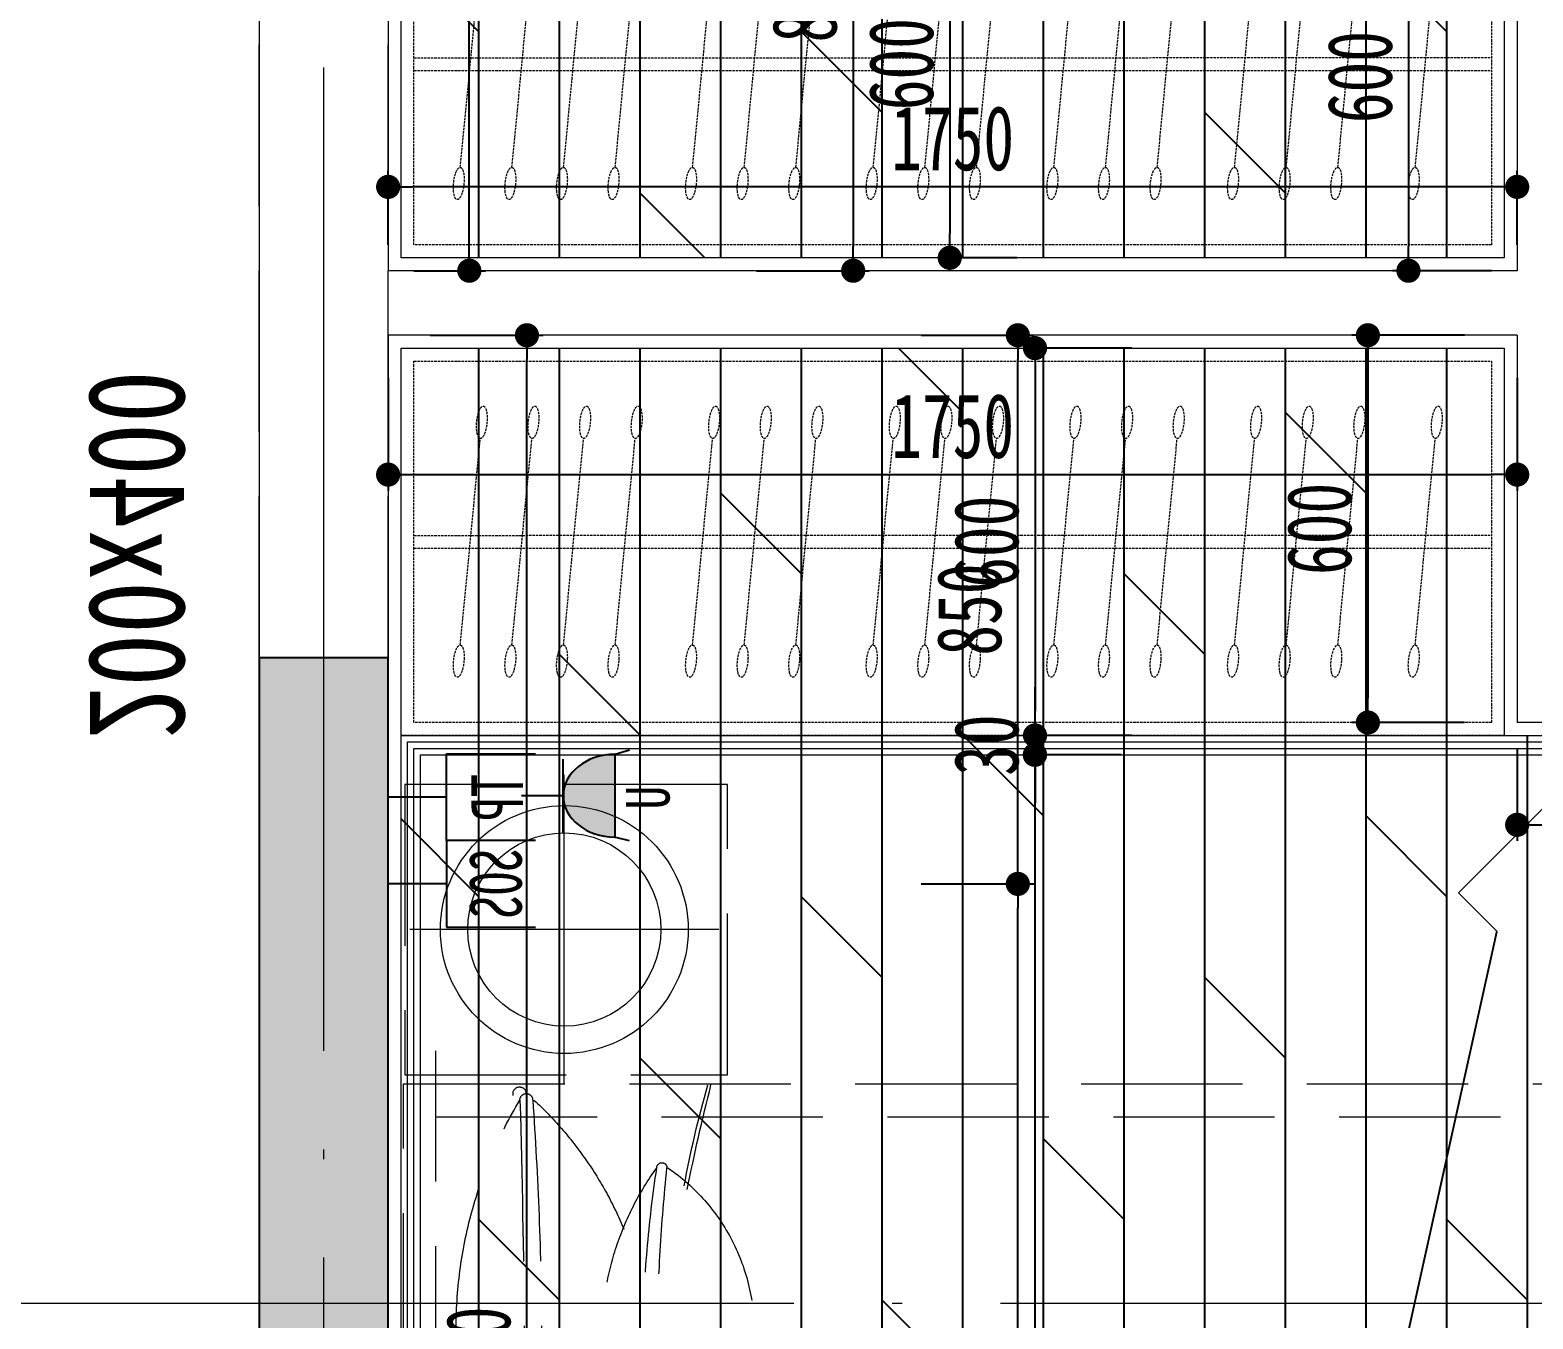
# Model space of a CAD drawing. Header units: millimetres. Extents: x 815519 to 890079, y 147095 to 251022.
# Drawn here: x 869887 to 872216, y 212393 to 214390 of the extents above; entities that cross this region are included whole.
import ezdxf
from ezdxf.enums import TextEntityAlignment as Align

# ---------------------------------------------------------------- set-up
doc = ezdxf.new("R2010")
doc.units = ezdxf.units.MM
doc.header["$LTSCALE"] = 1000
for name, pattern in [('DASH', [0.35, 0.25, -0.1]), ('DASHDOT', [1, 0.5, -0.25, 0, -0.25]), ('DOTE', [61.468, 50.8, -5.08, 0.508, -5.08])]:
    doc.linetypes.add(name, pattern=pattern)
doc.layers.get('Defpoints').update_dxf_attribs({"color": 1})
for name, color, linetype in [('-02插座图层', 30, 'Continuous'), ('A-完成面尺寸标注', 53, 'Continuous'), ('EL-插座设备', 11, 'Continuous'), ('FC-材料分缝', 8, 'Continuous'), ('PUB_HATCH', 8, 'Continuous'), ('开关', 6, 'Continuous')]:
    doc.layers.add(name, color=color, linetype=linetype)
for name, color, linetype, lineweight in [('EL-开关设备', 140, 'Continuous', 0), ('EL-插座尺寸', 53, 'Continuous', 0), ('EL-线路控制', 11, 'Continuous', 0), ('FF-固定家具（高位）', 33, 'Continuous', 0), ('FF-活动家具', 33, 'Continuous', 0), ('L-梁', 91, 'DASH', 0), ('RC-天花尺寸', 53, 'Continuous', 0), ('RC-天花造型', 40, 'Continuous', 0), ('S-WALL', 255, 'Continuous', 0), ('S-装饰完成线', 30, 'Continuous', 0), ('S-轴线', 149, 'DOTE', 0), ('梁标注', 134, 'Continuous', 18)]:
    doc.layers.add(name, color=color, linetype=linetype, lineweight=lineweight)
doc.styles.add('HZ', font='')
doc.styles.add('TH-STYLE1', font='', dxfattribs={"width": 0.7})
doc.styles.add('宋体', font='', dxfattribs={"width": 0.8})
doc.styles.add('文字标注', font='')
doc.styles.get('HZ').set_extended_font_data('SimSun')
doc.styles.get('TH-STYLE1').set_extended_font_data('STFangsong')
doc.styles.get('宋体').set_extended_font_data('NSimSun')
doc.styles.get('文字标注').set_extended_font_data('SimSun')
doc.dimstyles.new('[布局]1：50', dxfattribs={"dimtxt": 2, "dimasz": 0.75, "dimexe": 0.5, "dimexo": 0.8, "dimgap": 0.5, "dimtad": 1, "dimdec": 0, "dimlfac": 50, "dimrnd": 5, "dimdsep": 46, "dimtxsty": 'TH-STYLE1', "dimblk": 'DOT', "dimcen": 1, "dimdle": 0.5, "dimclrd": 53, "dimclre": 53, "dimclrt": 53, "dimadec": 0, "dimazin": 0, "dimtfac": 1, "dimtdec": 0, "dimtix": 1, "dimtmove": 2, "dimatfit": 3, "dimldrblk": 'HBA_DIMENSION_TICK-天华', "dimfxl": 3, "dimfxlon": 1, "dimarcsym": 0})
doc.dimstyles.new('TH-1：50', dxfattribs={"dimscale": 50, "dimtxt": 2, "dimasz": 0.75, "dimexe": 0.5, "dimexo": 0.8, "dimgap": 0.5, "dimtad": 1, "dimdec": 0, "dimrnd": 5, "dimdsep": 46, "dimtxsty": 'TH-STYLE1', "dimblk": 'DOT', "dimcen": 1, "dimdle": 0.5, "dimclrd": 53, "dimclre": 53, "dimclrt": 2, "dimadec": 0, "dimazin": 2, "dimtfac": 1, "dimtdec": 0, "dimtix": 1, "dimtmove": 2, "dimatfit": 3, "dimldrblk": 'HBA_DIMENSION_TICK-天华', "dimfxl": 3, "dimfxlon": 1, "dimarcsym": 0})
doc.dimstyles.new('TH-[布局]1：50', dxfattribs={"dimscale": 0, "dimtxt": 2, "dimasz": 0.75, "dimexe": 0.3, "dimexo": 0.8, "dimgap": 0.5, "dimtad": 1, "dimdec": 0, "dimrnd": 5, "dimdsep": 46, "dimtxsty": 'TH-STYLE1', "dimblk": 'DOT', "dimcen": 1, "dimdle": 0.5, "dimclrd": 53, "dimclre": 53, "dimclrt": 53, "dimadec": 0, "dimazin": 2, "dimtfac": 1, "dimtdec": 0, "dimtix": 1, "dimtmove": 2, "dimatfit": 3, "dimldrblk": 'HBA_DIMENSION_TICK-天华', "dimfxl": 3, "dimfxlon": 1, "dimarcsym": 0})

# ---------------------------------------------------------------- blocks, each defined once
blk = doc.blocks.new('W')
at = {"layer": 'FF-固定家具（高位）', "linetype": 'DASH', "ltscale": 0.015}
for p, q in [((849720.5, 213437.6), (849689.5, 213757.6)), ((849840.5, 213437.6), (849809.5, 213757.6)), ((849920.5, 213437.6), (849889.5, 213757.6)), ((850000.5, 213437.6), (849969.5, 213757.6)), ((850120.5, 213437.6), (850089.5, 213757.6)), ((850200.5, 213437.6), (850169.5, 213757.6)), ((850280.5, 213437.6), (850249.5, 213757.6)), ((850400.5, 213437.6), (850369.5, 213757.6)), ((850480.5, 213437.6), (850449.5, 213757.6)), ((850560.5, 213437.6), (850529.5, 213757.6)), ((850680.5, 213437.6), (850649.5, 213757.6)), ((850760.5, 213437.6), (850729.5, 213757.6)), ((850840.5, 213437.6), (850809.5, 213757.6)), ((850960.5, 213437.6), (850929.5, 213757.6)), ((851040.5, 213437.6), (851009.5, 213757.6)), ((851120.5, 213437.6), (851089.5, 213757.6)), ((851200.5, 213437.6), (851169.5, 213757.6))]:
    blk.add_line(p, q, dxfattribs=at)
for points in [[(851292.3, 213297.5), (851292.3, 213897.5), (849582.5, 213897.6), (849582.5, 213297.6)], [(851272.3, 213317.5), (851272.3, 213877.5), (849602.5, 213877.6), (849602.5, 213317.6)]]:
    blk.add_lwpolyline(points, close=True, dxfattribs=at)
for points in [[(851272.3, 213607.5), (849602.5, 213607.6)], [(851272.3, 213587.5), (849602.5, 213587.6)]]:
    blk.add_lwpolyline(points, dxfattribs=at)
at = {"layer": 'FF-固定家具（高位）', "linetype": 'DASH', "ltscale": 0.015, "extrusion": (0, 0, -1)}
for centre in [(849687.1, 213782.6), (849807.1, 213782.6), (849887.1, 213782.6), (849967.1, 213782.6), (850087.1, 213782.6), (850167.1, 213782.6), (850247.1, 213782.6), (850367.1, 213782.6), (850447.1, 213782.6), (850527.1, 213782.6), (850647.1, 213782.6), (850727.1, 213782.6), (850807.1, 213782.6), (850927.1, 213782.6), (851007.1, 213782.6), (851087.1, 213782.6), (851167.1, 213782.6), (849722.9, 213412.6), (849842.9, 213412.6), (849922.9, 213412.6), (850002.9, 213412.6), (850122.9, 213412.6), (850202.9, 213412.6), (850282.9, 213412.6), (850402.9, 213412.6), (850482.9, 213412.6), (850562.9, 213412.6), (850682.9, 213412.6), (850762.9, 213412.6), (850842.9, 213412.6), (850962.9, 213412.6), (851042.9, 213412.6), (851122.9, 213412.6), (851202.9, 213412.6)]:
    blk.add_ellipse(centre, major_axis=(-2.4, 25), ratio=0.319095, dxfattribs=at)
blk = doc.blocks.new('A$C0F4F02FF')
at = {"layer": 'FF-活动家具', "linetype": 'DASH'}
for p, q in [((51.3, 2102.1, 0), (51.3, 0, 0)), ((1551.3, 2102.1, 0), (51.3, 2102.1, 0)), ((1551.3, 2102.1, 0), (1551.3, 0, 0)), ((1602.6, 2052.1, 0), (0, 2052.1, 0)), ((102.6, 52.1, 0), (102.6, 2052.1, 0)), ((1500, 2052.1, 0), (1500, 52.1, 0)), ((1551.3, 103.4, 0), (0, 103.4, 0)), ((1602.6, 52.1, 0), (0, 52.1, 0))]:
    blk.add_line(p, q, dxfattribs=at)
for centre, radius, start, end in [((1181.1, 1332.3, 0), 695.6, 59.5662, 122.0667), ((429.3, 1339.9, 0), 680.6, 58.0487, 121.2502), ((66, 1922.4, 0), 10.1, 72.0618, 265.082), ((76.1, 1911.9, 0), 9.88, 89.3276, 270.8965), ((525.9, 17128.3, 0), 15213.2, 268.30614, 270.99275), ((792.6, 1907.7, 0), 10.1, 274.918, 107.9382), ((811.7, 1911.9, 0), 9.88, 89.3276, 270.8965), ((950.8, 17495.5, 0), 15574.4, 269.48883, 272.14411), ((1094.4, 7563.2, 0), 5668.2, 267.1426, 274.4827), ((1163.7, 2165.8, 0), 451.8, 294.6569, 325.8613), ((468.4, 7425.7, 0), 5537.6, 265.9389, 273.3651), ((498.1, 2292, 0), 575.9, 222.8956, 247.3163), ((476, 2102.9, 0), 378.2, 292.9977, 327.1262), ((1220.8, 2264, 0), 547.5, 221.6663, 246.7157), ((442.7, 1349.9, 0), 444.7, 55.8515, 125.9934), ((1171, 1350.3, 0), 444.7, 55.8515, 125.9934), ((467.3, -179.1, 0), 1910.3, 83.2357, 98.6092), ((1195.6, -178.6, 0), 1910.3, 83.2357, 98.6092), ((181.2, 1701.8, 0), 7.9, 89.3276, 270.8965), ((485.5, -1244, 0), 2953.6, 85.9238, 95.9112), ((435.2, 1866.7, 0), 308, 214.4784, 327.7112), ((680.3, 1710, 0), 7.9, 58.9675, 240.5364), ((694.8, 1710.2, 0), 8.11, 274.918, 107.9382), ((909.6, 1702.2, 0), 7.9, 89.3276, 270.8965), ((1213.9, -1243.5, 0), 2953.6, 85.9238, 95.9112), ((1163.6, 1867.1, 0), 308, 214.4784, 327.7112), ((1408.6, 1710.4, 0), 7.9, 58.9675, 240.5364), ((1423.1, 1710.6, 0), 8.11, 274.918, 107.9382), ((524.1, -28.9, 0), 1725.1, 100.5204, 105.8564), ((879.4, -1635.1, 0), 3363.9, 101.3937, 104.2257), ((202.4, -3107.9, 0), 4795.5, 80.7037, 85.0256), ((226.9, 78.5, 0), 1595.4, 49.1342, 77.2997), ((910.2, 616.3, 0), 1050.9, 52.3086, 64.4628), ((1481.3, 1244.2, 0), 220.5, 71.0984, 168.1261), ((1249.9, 336.9, 0), 259.5, 295.8528, 15.458), ((1373.9, 421.6, 0), 129.7, 228.545, 346.4387), ((1193.7, 170.6, 0), 182.2, 338.3561, 59.178)]:
    blk.add_arc(centre, radius, start, end, dxfattribs=at)
blk = doc.blocks.new('RR')
at = {"layer": 'FF-活动家具'}
for p, q in [((852436.1, 217154.2), (852436.1, 216675.3)), ((852196.7, 216914.8), (852675.6, 216914.8))]:
    blk.add_line(p, q, dxfattribs=at)
at = {"layer": 'FF-活动家具', "linetype": 'DASH'}
blk.add_lwpolyline([(852183.1, 217139.8), (852183.1, 216689.8), (852683.1, 216689.8), (852683.1, 217139.8)], close=True, dxfattribs=at)
at = {"layer": 'FF-活动家具'}
for radius in [192, 149.7]:
    blk.add_circle((852436.1, 216914.8, 0), radius, dxfattribs=at)
blk = doc.blocks.new('wgwegwevberr')
at = {"layer": 'L-梁', "linetype": 'DASH'}
for p, q in [((851312.3, 142143.9), (851312.3, 143943.9)), ((851512.3, 142143.9), (851512.3, 143943.9))]:
    blk.add_line(p, q, dxfattribs=at)
blk = doc.blocks.new('_Dot')
at = {"color": 33, "linetype": 'ByBlock', "lineweight": -2}
blk.add_line((-0.5, 0), (-1, 0), dxfattribs=at)
at = {"color": 33, "linetype": 'ByBlock', "const_width": 0.5}
blk.add_lwpolyline([(-0.25, 0, 1), (0.25, 0, 1)], format="xyb", close=True, dxfattribs=at)
blk = doc.blocks.new('*D1052')
at = {"layer": 'Defpoints', "color": 0, "transparency": 16777216}
for p in [(870461.8, 213067.5, 6.9), (871417.7, 213067.5), (870441.8, 210967.5, 6.9)]:
    blk.add_point(p, dxfattribs=at)
at = {"layer": 'EL-插座尺寸', "color": 53, "lineweight": -2, "transparency": 16777216}
for p, q in [((871267.7, 213067.5), (871442.7, 213067.5)), ((871417.7, 211005), (871417.7, 213030)), ((871267.7, 210967.5), (871442.7, 210967.5))]:
    blk.add_line(p, q, dxfattribs=at)
at = {"layer": 'EL-插座尺寸', "color": 53, "lineweight": -2, "transparency": 16777216, "xscale": 37.5, "yscale": 37.5, "zscale": 37.5}
for p, rotation in [((871417.7, 213067.5), 90), ((871417.7, 210967.5), 270)]:
    blk.add_blockref('_Dot', p, dxfattribs=dict(at, rotation=rotation))
at = {"layer": 'EL-插座尺寸', "color": 2, "transparency": 16777216, "insert": (871342.7, 212017.5), "char_height": 100, "attachment_point": 5, "rotation": 90, "style": 'TH-STYLE1'}
blk.add_mtext('2100', dxfattribs=at)
blk = doc.blocks.new('HBA_DIMENSION_TICK-天华')
at = {"color": 50, "linetype": 'ByBlock'}
for points in [[(-72.714, 62.307), (-54.906, 79.963), (-12, -0.037), (0, 0)], [(-72.714, -62.307), (-54.906, -79.963), (-12, 0.037), (0, 0)]]:
    blk.add_solid(points, dxfattribs=at)
blk = doc.blocks.new('*D1067')
at = {"layer": 'Defpoints', "color": 0, "transparency": 16777216}
for p in [(870461.8, 214867.5), (870441.8, 214017.5), (871162.5, 214017.5)]:
    blk.add_point(p, dxfattribs=at)
at = {"layer": 'EL-插座尺寸', "color": 53, "lineweight": -2, "transparency": 16777216}
for p, q in [((871012.5, 214867.5), (871187.5, 214867.5)), ((871162.5, 214830), (871162.5, 214055)), ((871012.5, 214017.5), (871187.5, 214017.5))]:
    blk.add_line(p, q, dxfattribs=at)
at = {"layer": 'EL-插座尺寸', "color": 53, "lineweight": -2, "transparency": 16777216, "xscale": 37.5, "yscale": 37.5, "zscale": 37.5}
for p, rotation in [((871162.5, 214867.5), 90), ((871162.5, 214017.5), 270)]:
    blk.add_blockref('_Dot', p, dxfattribs=dict(at, rotation=rotation))
at = {"layer": 'EL-插座尺寸', "color": 2, "transparency": 16777216, "insert": (871087.5, 214442.5), "char_height": 100, "attachment_point": 5, "rotation": 90, "style": 'TH-STYLE1'}
blk.add_mtext('850', dxfattribs=at)
blk = doc.blocks.new('*U551')
at = {"ltscale": 0.3}
h = blk.add_hatch(color=256, dxfattribs=at)
h.dxf.hatch_style = 1
edge = h.paths.add_edge_path()
edge.add_arc((0, 0), 50, 0, 360)
for p, q in [((195.9, 194.1), (136.6, 253.4)), ((36.2, 34.5), (195.9, 194.1))]:
    blk.add_line(p, q, dxfattribs=at)
blk.add_circle((0, 0), 50, dxfattribs=at)
blk = doc.blocks.new('*D1147')
at = {"layer": 'A-完成面尺寸标注', "color": 53, "lineweight": -2, "ltscale": 0.5, "transparency": 16777216}
for p, q in [((870506.9, 213917.5), (870681.9, 213917.5)), ((870656.9, 210755), (870656.9, 213880)), ((870506.9, 210717.5), (870681.9, 210717.5))]:
    blk.add_line(p, q, dxfattribs=at)
at = {"layer": 'Defpoints', "color": 0, "ltscale": 0.5, "transparency": 16777216}
for p in [(870441.8, 213917.5, 6.9), (870656.9, 213917.5), (870441.8, 210717.5, 6.9)]:
    blk.add_point(p, dxfattribs=at)
at = {"layer": 'A-完成面尺寸标注', "color": 53, "lineweight": -2, "ltscale": 0.5, "transparency": 16777216, "xscale": 37.49999999999999, "yscale": 37.49999999999999, "zscale": 37.49999999999999}
for p, rotation in [((870656.9, 213917.5), 90), ((870656.9, 210717.5), 270)]:
    blk.add_blockref('_Dot', p, dxfattribs=dict(at, rotation=rotation))
at = {"layer": 'A-完成面尺寸标注', "color": 53, "ltscale": 0.5, "transparency": 16777216, "insert": (870581.9, 212317.5), "char_height": 100, "attachment_point": 5, "rotation": 90, "style": 'TH-STYLE1'}
blk.add_mtext('3200', dxfattribs=at)
blk = doc.blocks.new('*D1148')
at = {"layer": 'A-完成面尺寸标注', "color": 53, "lineweight": -2, "ltscale": 0.5, "transparency": 16777216}
for p, q in [((870441.8, 213851.5), (870441.8, 213676.6)), ((872191.6, 213851.5), (872191.6, 213676.6)), ((870479.3, 213701.6), (872154.1, 213701.6))]:
    blk.add_line(p, q, dxfattribs=at)
at = {"layer": 'Defpoints', "color": 0, "ltscale": 0.5, "transparency": 16777216}
for p in [(870441.8, 213917.5, 6.9), (872191.6, 213917.5, 6.9), (872191.6, 213701.6)]:
    blk.add_point(p, dxfattribs=at)
at = {"layer": 'A-完成面尺寸标注', "color": 53, "lineweight": -2, "ltscale": 0.5, "transparency": 16777216, "xscale": 37.49999999999999, "yscale": 37.49999999999999, "zscale": 37.49999999999999, "rotation": 180}
blk.add_blockref('_Dot', (870441.8, 213701.6), dxfattribs=at)
at = {"layer": 'A-完成面尺寸标注', "color": 53, "lineweight": -2, "ltscale": 0.5, "transparency": 16777216, "xscale": 37.49999999999999, "yscale": 37.49999999999999, "zscale": 37.49999999999999}
blk.add_blockref('_Dot', (872191.6, 213701.6), dxfattribs=at)
at = {"layer": 'A-完成面尺寸标注', "color": 53, "ltscale": 0.5, "transparency": 16777216, "insert": (871316.7, 213776.6), "char_height": 100, "attachment_point": 5, "style": 'TH-STYLE1'}
blk.add_mtext('1750', dxfattribs=at)
blk = doc.blocks.new('*D1149')
at = {"layer": 'A-完成面尺寸标注', "color": 53, "lineweight": -2, "ltscale": 0.5, "transparency": 16777216}
for p, q in [((872110.1, 213917.5), (871935.2, 213917.5)), ((871960.2, 213880), (871960.2, 213355)), ((872110.1, 213317.5), (871935.2, 213317.5))]:
    blk.add_line(p, q, dxfattribs=at)
at = {"layer": 'Defpoints', "color": 0, "ltscale": 0.5, "transparency": 16777216}
for p in [(872191.6, 213917.5, 6.9), (871960.2, 213317.5), (872191.6, 213317.5, 6.9)]:
    blk.add_point(p, dxfattribs=at)
at = {"layer": 'A-完成面尺寸标注', "color": 53, "lineweight": -2, "ltscale": 0.5, "transparency": 16777216, "xscale": 37.49999999999999, "yscale": 37.49999999999999, "zscale": 37.49999999999999}
for p, rotation in [((871960.2, 213917.5), 90), ((871960.2, 213317.5), 270)]:
    blk.add_blockref('_Dot', p, dxfattribs=dict(at, rotation=rotation))
at = {"layer": 'A-完成面尺寸标注', "color": 53, "ltscale": 0.5, "transparency": 16777216, "insert": (871885.2, 213617.5), "char_height": 100, "attachment_point": 5, "rotation": 90, "style": 'TH-STYLE1'}
blk.add_mtext('600', dxfattribs=at)
blk = doc.blocks.new('*D1150')
at = {"layer": 'A-完成面尺寸标注', "color": 53, "lineweight": -2, "ltscale": 0.5, "transparency": 16777216}
for p, q in [((872441.8, 213308.9), (872441.8, 213134)), ((872191.6, 213277.5), (872191.6, 213134)), ((872229.1, 213159), (872404.3, 213159))]:
    blk.add_line(p, q, dxfattribs=at)
at = {"layer": 'Defpoints', "color": 0, "ltscale": 0.5, "transparency": 16777216}
for p in [(872441.8, 213367.5, 6.9), (872191.6, 213317.5, 6.9), (872441.8, 213159)]:
    blk.add_point(p, dxfattribs=at)
at = {"layer": 'A-完成面尺寸标注', "color": 53, "lineweight": -2, "ltscale": 0.5, "transparency": 16777216, "xscale": 37.49999999999999, "yscale": 37.49999999999999, "zscale": 37.49999999999999, "rotation": 180}
blk.add_blockref('_Dot', (872191.6, 213159), dxfattribs=at)
at = {"layer": 'A-完成面尺寸标注', "color": 53, "lineweight": -2, "ltscale": 0.5, "transparency": 16777216, "xscale": 37.49999999999999, "yscale": 37.49999999999999, "zscale": 37.49999999999999}
blk.add_blockref('_Dot', (872441.8, 213159), dxfattribs=at)
at = {"layer": 'A-完成面尺寸标注', "color": 53, "ltscale": 0.5, "transparency": 16777216, "insert": (872316.7, 213234), "char_height": 100, "attachment_point": 5, "style": 'TH-STYLE1'}
blk.add_mtext('250', dxfattribs=at)
blk = doc.blocks.new('*D1154')
at = {"layer": 'A-完成面尺寸标注', "color": 53, "lineweight": -2, "ltscale": 0.5, "transparency": 16777216}
for p, q in [((872151.6, 214617.5), (871998.1, 214617.5)), ((872023.1, 214580), (872023.1, 214055)), ((872151.6, 214017.5), (871998.1, 214017.5))]:
    blk.add_line(p, q, dxfattribs=at)
at = {"layer": 'Defpoints', "color": 0, "ltscale": 0.5, "transparency": 16777216}
for p in [(872191.6, 214617.5, 6.9), (872023.1, 214017.5), (872191.6, 214017.5, 6.9)]:
    blk.add_point(p, dxfattribs=at)
at = {"layer": 'A-完成面尺寸标注', "color": 53, "lineweight": -2, "ltscale": 0.5, "transparency": 16777216, "xscale": 37.49999999999999, "yscale": 37.49999999999999, "zscale": 37.49999999999999}
for p, rotation in [((872023.1, 214617.5), 90), ((872023.1, 214017.5), 270)]:
    blk.add_blockref('_Dot', p, dxfattribs=dict(at, rotation=rotation))
at = {"layer": 'A-完成面尺寸标注', "color": 53, "ltscale": 0.5, "transparency": 16777216, "insert": (871948.1, 214317.5), "char_height": 100, "attachment_point": 5, "rotation": 90, "style": 'TH-STYLE1'}
blk.add_mtext('600', dxfattribs=at)
blk = doc.blocks.new('*D1155')
at = {"layer": 'A-完成面尺寸标注', "color": 53, "lineweight": -2, "ltscale": 0.5, "transparency": 16777216}
for p, q in [((870441.8, 214057.5), (870441.8, 214172.4)), ((872191.6, 214057.5), (872191.6, 214172.4)), ((872154.1, 214147.4), (870479.3, 214147.4))]:
    blk.add_line(p, q, dxfattribs=at)
at = {"layer": 'Defpoints', "color": 0, "ltscale": 0.5, "transparency": 16777216}
for p in [(870441.8, 214147.4), (870441.8, 214017.5, 6.9), (872191.6, 214017.5, 6.9)]:
    blk.add_point(p, dxfattribs=at)
at = {"layer": 'A-完成面尺寸标注', "color": 53, "lineweight": -2, "ltscale": 0.5, "transparency": 16777216, "xscale": 37.49999999999999, "yscale": 37.49999999999999, "zscale": 37.49999999999999, "rotation": 180}
blk.add_blockref('_Dot', (870441.8, 214147.4), dxfattribs=at)
at = {"layer": 'A-完成面尺寸标注', "color": 53, "lineweight": -2, "ltscale": 0.5, "transparency": 16777216, "xscale": 37.49999999999999, "yscale": 37.49999999999999, "zscale": 37.49999999999999}
blk.add_blockref('_Dot', (872191.6, 214147.4), dxfattribs=at)
at = {"layer": 'A-完成面尺寸标注', "color": 53, "ltscale": 0.5, "transparency": 16777216, "insert": (871316.7, 214222.4), "char_height": 100, "attachment_point": 5, "style": 'TH-STYLE1'}
blk.add_mtext('1750', dxfattribs=at)
blk = doc.blocks.new('*D1156')
at = {"layer": 'A-完成面尺寸标注', "color": 53, "lineweight": -2, "ltscale": 0.5, "transparency": 16777216}
for p, q in [((870481.8, 217017.5), (870592.6, 217017.5)), ((870567.6, 214055), (870567.6, 216980)), ((870481.8, 214017.5), (870592.6, 214017.5))]:
    blk.add_line(p, q, dxfattribs=at)
at = {"layer": 'Defpoints', "color": 0, "ltscale": 0.5, "transparency": 16777216}
for p in [(870441.8, 217017.5, 6.9), (870567.6, 217017.5), (870441.8, 214017.5, 6.9)]:
    blk.add_point(p, dxfattribs=at)
at = {"layer": 'A-完成面尺寸标注', "color": 53, "lineweight": -2, "ltscale": 0.5, "transparency": 16777216, "xscale": 37.49999999999999, "yscale": 37.49999999999999, "zscale": 37.49999999999999}
for p, rotation in [((870567.6, 217017.5), 90), ((870567.6, 214017.5), 270)]:
    blk.add_blockref('_Dot', p, dxfattribs=dict(at, rotation=rotation))
at = {"layer": 'A-完成面尺寸标注', "color": 53, "ltscale": 0.5, "transparency": 16777216, "insert": (870492.6, 215517.5), "char_height": 100, "attachment_point": 5, "rotation": 90, "style": 'TH-STYLE1'}
blk.add_mtext('3000', dxfattribs=at)
blk = doc.blocks.new('*D1250')
at = {"layer": 'Defpoints', "color": 0, "ltscale": 0.5, "transparency": 16777216}
for p in [(871720.7, 213897.6), (871444.3, 213297.5), (871695.5, 213297.5)]:
    blk.add_point(p, dxfattribs=at)
at = {"layer": 'RC-天花尺寸', "color": 53, "lineweight": -2, "ltscale": 0.5, "transparency": 16777216}
for p, q in [((871594.3, 213897.6), (871429.3, 213897.6)), ((871444.3, 213860.1), (871444.3, 213335)), ((871594.3, 213297.5), (871429.3, 213297.5))]:
    blk.add_line(p, q, dxfattribs=at)
at = {"layer": 'RC-天花尺寸', "color": 53, "lineweight": -2, "ltscale": 0.5, "transparency": 16777216, "xscale": 37.49999999999999, "yscale": 37.49999999999999, "zscale": 37.49999999999999}
for p, rotation in [((871444.3, 213897.6), 90), ((871444.3, 213297.5), 270)]:
    blk.add_blockref('_Dot', p, dxfattribs=dict(at, rotation=rotation))
at = {"layer": 'RC-天花尺寸', "color": 53, "ltscale": 0.5, "transparency": 16777216, "insert": (871369.3, 213597.6), "char_height": 100, "attachment_point": 5, "rotation": 90, "style": 'TH-STYLE1'}
blk.add_mtext('600', dxfattribs=at)
blk = doc.blocks.new('*D1251')
at = {"layer": 'Defpoints', "color": 0, "ltscale": 0.5, "transparency": 16777216}
for p in [(871561.1, 213267.5), (871444, 210767.5), (871557.7, 210767.5)]:
    blk.add_point(p, dxfattribs=at)
at = {"layer": 'RC-天花尺寸', "color": 53, "lineweight": -2, "ltscale": 0.5, "transparency": 16777216}
for p, q in [((871521.1, 213267.5), (871429, 213267.5)), ((871444, 213230), (871444, 210805)), ((871517.7, 210767.5), (871429, 210767.5))]:
    blk.add_line(p, q, dxfattribs=at)
at = {"layer": 'RC-天花尺寸', "color": 53, "lineweight": -2, "ltscale": 0.5, "transparency": 16777216, "xscale": 37.49999999999999, "yscale": 37.49999999999999, "zscale": 37.49999999999999}
for p, rotation in [((871444, 213267.5), 90), ((871444, 210767.5), 270)]:
    blk.add_blockref('_Dot', p, dxfattribs=dict(at, rotation=rotation))
at = {"layer": 'RC-天花尺寸', "color": 53, "ltscale": 0.5, "transparency": 16777216, "insert": (871369, 212017.5), "char_height": 100, "attachment_point": 5, "rotation": 90, "style": 'TH-STYLE1'}
blk.add_mtext('2500', dxfattribs=at)
blk = doc.blocks.new('*D1254')
at = {"layer": 'Defpoints', "color": 0, "ltscale": 0.5, "transparency": 16777216}
for p in [(871455.9, 214637.5), (871312.2, 214037.5), (871455.9, 214037.5)]:
    blk.add_point(p, dxfattribs=at)
at = {"layer": 'RC-天花尺寸', "color": 53, "lineweight": -2, "ltscale": 0.5, "transparency": 16777216}
for p, q in [((871415.9, 214637.5), (871297.2, 214637.5)), ((871312.2, 214600), (871312.2, 214075)), ((871415.9, 214037.5), (871297.2, 214037.5))]:
    blk.add_line(p, q, dxfattribs=at)
at = {"layer": 'RC-天花尺寸', "color": 53, "lineweight": -2, "ltscale": 0.5, "transparency": 16777216, "xscale": 37.49999999999999, "yscale": 37.49999999999999, "zscale": 37.49999999999999}
for p, rotation in [((871312.2, 214637.5), 90), ((871312.2, 214037.5), 270)]:
    blk.add_blockref('_Dot', p, dxfattribs=dict(at, rotation=rotation))
at = {"layer": 'RC-天花尺寸', "color": 53, "ltscale": 0.5, "transparency": 16777216, "insert": (871237.2, 214337.5), "char_height": 100, "attachment_point": 5, "rotation": 90, "style": 'TH-STYLE1'}
blk.add_mtext('600', dxfattribs=at)
blk = doc.blocks.new('A户型左模型')
at = {"layer": '梁标注', "color": 3, "style": '宋体', "width": 0.8}
blk.add_text('200x400', height=150, rotation=90, dxfattribs=at).set_placement((674505.3, -223468.1), align=Align.MIDDLE_CENTER)
blk = doc.blocks.new('A$C66266C87')
at = {"layer": 'EL-插座设备'}
for p, q in [((0, 1.131), (0, 2.859)), ((3.36, 2.859), (3.36, 1.131)), ((3.36, 1.131), (0, 1.131)), ((1.68, 1.131), (1.68, 0))]:
    blk.add_line(p, q, dxfattribs=at)
at = {"layer": 'EL-插座设备', "style": 'HZ', "width": 0.8}
blk.add_attdef('OUT', (0.558, 1.476), '', height=1.12, dxfattribs=at)
blk = doc.blocks.new('A$C0F24531A')
at = {"layer": 'EL-插座设备'}
blk.add_hatch(color=11, dxfattribs=at).paths.add_polyline_path([(-2.977, 5.372, 0.998307), (2.976, 5.372)])
at = {"layer": 'EL-插座设备', "color": 11}
for p, q in [((-2.977, 5.397), (-3.309, 6.215)), ((2.976, 5.406), (3.223, 6.198)), ((-2.977, 5.372), (2.976, 5.372)), ((2.976, 5.372), (2.976, 5.406)), ((2.672, 2.391), (-2.628, 2.391)), ((0, 2.401), (0, 0))]:
    blk.add_line(p, q, dxfattribs=at)
blk.add_arc((-0.001, 5.377), 2.976, 180.09681, 359.90268, dxfattribs=at)
blk = doc.blocks.new('A$C43BA3555')
at = {"layer": 'EL-插座设备', "color": 11, "xscale": 42.42424242361449, "yscale": 42.42424242361449, "zscale": 42.42424242361449, "rotation": 180}
blk.add_blockref('A$C0F24531A', (0, 0), dxfattribs=at)
at = {"layer": 'EL-插座设备', "color": 11, "style": '文字标注'}
blk.add_attdef('F', (-32.4, -348.7), '', height=106.1, dxfattribs=at)
blk = doc.blocks.new('*D1438')
at = {"layer": 'Defpoints', "color": 0, "ltscale": 0.5, "transparency": 16777216}
for p in [(871695.5, 213297.5), (871444.3, 213267.5), (871618, 213267.5)]:
    blk.add_point(p, dxfattribs=at)
at = {"layer": 'RC-天花尺寸', "color": 53, "lineweight": -2, "ltscale": 0.5, "transparency": 16777216}
for p, q in [((871444.3, 213335), (871444.3, 213372.5)), ((871594.3, 213297.5), (871429.3, 213297.5)), ((871444.3, 213297.5), (871444.3, 213267.5)), ((871578, 213267.5), (871429.3, 213267.5)), ((871444.3, 213230), (871444.3, 213192.5))]:
    blk.add_line(p, q, dxfattribs=at)
at = {"layer": 'RC-天花尺寸', "color": 53, "lineweight": -2, "ltscale": 0.5, "transparency": 16777216, "xscale": 37.49999999999999, "yscale": 37.49999999999999, "zscale": 37.49999999999999}
for p, rotation in [((871444.3, 213297.5), 270), ((871444.3, 213267.5), 90)]:
    blk.add_blockref('_Dot', p, dxfattribs=dict(at, rotation=rotation))
at = {"layer": 'RC-天花尺寸', "color": 53, "ltscale": 0.5, "transparency": 16777216, "insert": (871369.3, 213282.5), "char_height": 100, "attachment_point": 5, "rotation": 90, "style": 'TH-STYLE1'}
blk.add_mtext('30', dxfattribs=at)
blk = doc.blocks.new('*D1038')
at = {"layer": 'Defpoints', "color": 0, "transparency": 16777216}
for p in [(870441.8, 213917.5), (871417.7, 213917.5), (870461.8, 213067.5)]:
    blk.add_point(p, dxfattribs=at)
at = {"layer": 'EL-插座尺寸', "color": 53, "lineweight": -2, "transparency": 16777216}
for p, q in [((871267.7, 213917.5), (871442.7, 213917.5)), ((871417.7, 213105), (871417.7, 213880)), ((871267.7, 213067.5), (871442.7, 213067.5))]:
    blk.add_line(p, q, dxfattribs=at)
at = {"layer": 'EL-插座尺寸', "color": 53, "lineweight": -2, "transparency": 16777216, "xscale": 37.5, "yscale": 37.5, "zscale": 37.5}
for p, rotation in [((871417.7, 213917.5), 90), ((871417.7, 213067.5), 270)]:
    blk.add_blockref('_Dot', p, dxfattribs=dict(at, rotation=rotation))
at = {"layer": 'EL-插座尺寸', "color": 2, "transparency": 16777216, "insert": (871342.7, 213492.5), "char_height": 100, "attachment_point": 5, "rotation": 90, "style": 'TH-STYLE1'}
blk.add_mtext('850', dxfattribs=at)

msp = doc.modelspace()

# ---------------------------------------------------------------- hatches: boundary and pattern name
at = {"layer": 'FC-材料分缝', "ltscale": 0.5}
h = msp.add_hatch(dxfattribs=at)
h.set_pattern_fill('DOLMIT', color=250, scale=500, angle=90, style=0, double=1)
h.set_pattern_definition([(90, (848332.29, 214637.52), (-125, 8e-15), []), (135, (848332.3, 214637.52), (-250, -250), [176.777, -353.5534])])
h.paths.add_polyline_path([(873421.8, 214637.5), (873421.8, 216997.5), (870461.8, 216997.5), (870461.8, 214037.5), (872171.6, 214037.5), (872171.6, 214637.5)])
h = msp.add_hatch(dxfattribs=at)
h.set_pattern_fill('DOLMIT', color=250, scale=500, angle=90, style=0, double=1)
h.set_pattern_definition([(90, (848332.29, 213297.52), (-125, 8e-15), []), (135, (848332.3, 213297.52), (-250, -250), [176.777, -353.5534])])
h.paths.add_polyline_path([(873421.8, 213297.5), (873421.8, 209937.5), (873091.8, 209937.5), (873091.8, 209952.5), (873086.8, 209957.5), (871596.8, 209957.5), (871591.8, 209952.5), (871591.8, 209937.5), (871261.8, 209937.5), (871261.8, 210737.5), (870461.8, 210737.5), (870461.8, 213897.5), (872171.6, 213897.5), (872171.6, 213297.5)])
at = {"layer": 'PUB_HATCH'}
msp.add_hatch(color=256, dxfattribs=at).paths.add_polyline_path([(870241.8, 213417.5), (870441.8, 213417.5), (870441.8, 210717.5), (871241.8, 210717.5), (871241.8, 210517.5), (869441.8, 210517.5), (869441.8, 210717.5), (870241.8, 210717.5)])

# ---------------------------------------------------------------- linework, layer by layer
at = {"color": 7, "ltscale": 0.5}
msp.add_lwpolyline([(870441.6, 213417.5), (870241.8, 213417.5), (870241.8, 210717.5), (869441.8, 210717.5), (869441.8, 210517.5), (871241.8, 210517.5), (871241.8, 210717.5), (870441.8, 210717.5), (870441.6, 213417.5)], dxfattribs=at)
at = {"layer": 'EL-线路控制', "linetype": 'DASHDOT', "ltscale": 0.1, "const_width": 3}
msp.add_lwpolyline([(872160.1, 212994.1), (871941.8, 212007.5), (870596.1, 211223.2)], dxfattribs=at)
at = {"layer": 'RC-天花造型', "ltscale": 0.5}
msp.add_lwpolyline([(873421.8, 210737.5), (870461.8, 210737.5), (870461.8, 213297.5), (873421.8, 213297.5)], close=True, dxfattribs=at)
at = {"layer": 'RC-天花造型', "color": 250, "ltscale": 0.5}
for points in [[(873411.8, 210747.5), (870471.8, 210747.5), (870471.8, 213287.5), (873411.8, 213287.5)], [(873401.8, 210757.5), (870481.8, 210757.5), (870481.8, 213277.5), (873401.8, 213277.5)]]:
    msp.add_lwpolyline(points, close=True, dxfattribs=at)
at = {"layer": 'RC-天花造型', "color": 8, "ltscale": 0.5}
msp.add_lwpolyline([(873391.8, 210767.5), (870491.8, 210767.5), (870491.8, 213267.5), (873391.8, 213267.5)], close=True, dxfattribs=at)
at = {"layer": 'S-WALL'}
for p, q in [((870241.8, 217017.5), (870241.8, 213917.5)), ((870441.8, 217017.5), (870441.8, 214017.5)), ((872191.6, 214617.5), (872191.6, 214017.5)), ((872191.6, 214017.5), (870441.8, 214017.5)), ((870241.8, 213917.5), (870241.8, 210717.5)), ((872191.6, 213917.5), (870441.8, 213917.5)), ((870441.8, 213917.5), (870441.8, 210717.5)), ((872191.6, 213917.5), (872191.6, 213317.5)), ((872441.8, 213317.5), (872191.6, 213317.5))]:
    msp.add_line(p, q, dxfattribs=at)
msp.add_lwpolyline([(870241.8, 213417.5), (870241.8, 210717.5), (869441.8, 210717.5), (869441.8, 210517.5), (870441.8, 210517.5), (871241.8, 210517.5), (871241.8, 210717.5), (870441.8, 210717.5), (870441.8, 213417.5)], close=True, dxfattribs=at)
at = {"layer": 'S-装饰完成线', "color": 0}
for p, q in [((872191.6, 214617.5), (872191.6, 214017.5)), ((872191.6, 213917.5), (872191.6, 213317.5))]:
    msp.add_line(p, q, dxfattribs=at)
at = {"layer": 'S-装饰完成线'}
msp.add_lwpolyline([(871611.8, 209850.9), (871611.8, 209937.5), (871261.8, 209937.5), (871261.8, 210737.5), (870461.8, 210737.5), (870461.8, 213897.5), (872171.6, 213897.5), (872171.6, 213297.5), (872441.8, 213297.5), (872441.8, 213437.5), (872411.6, 213437.5), (872411.6, 214497.5), (872441.8, 214497.5), (872441.8, 214637.5), (872171.6, 214637.5), (872171.6, 214037.5), (870461.8, 214037.5), (870461.8, 216997.5), (871361.8, 216997.5), (871361.8, 217084.2)], dxfattribs=at)
at = {"layer": 'S-轴线', "linetype": 'DOTE', "ltscale": 0.03}
for p, q in [((870341.8, 219864.7), (870341.8, 207938.9)), ((880290.9, 212417.5), (868795, 212417.5))]:
    msp.add_line(p, q, dxfattribs=at)

# ---------------------------------------------------------------- block references
at = {"layer": 'EL-开关设备', "rotation": 180}
msp.add_blockref('*U551', (872296.7, 213247.5), dxfattribs=at)
at = {"layer": 'EL-插座设备'}
ref = msp.add_blockref('A$C66266C87', (870441.6, 213269.1), dxfattribs=dict(at, xscale=40, yscale=80, zscale=50, rotation=270))
ref.add_attrib('OUT', 'TP', dxfattribs={"layer": '开关', "color": 11, "height": 80, "rotation": 270, "style": '文字标注', "text_generation_flag": 4, "width": 0.666667}).set_placement((870650.9, 213201.6), align=Align.CENTER)
ref = msp.add_blockref('A$C43BA3555', (870648.5, 213204.1), dxfattribs=dict(at, xscale=0.508, yscale=0.635, zscale=0.508, rotation=90.00000000000001))
ref.add_attrib('F', 'U', (870877.9, 213182.8), dxfattribs={"layer": '-02插座图层', "color": 11, "height": 67.3, "rotation": 90, "style": '文字标注', "width": 0.8})
ref = msp.add_blockref('A$C66266C87', (870441.6, 213000.3), dxfattribs=dict(at, xscale=-40, yscale=80, zscale=50, rotation=270))
ref.add_attrib('OUT', 'SOS', dxfattribs={"layer": '开关', "color": 11, "height": 80, "rotation": 270, "style": '文字标注', "text_generation_flag": 4, "width": 0.666667}).set_placement((870648.8, 213068.2), align=Align.CENTER)
at = {"layer": 'FF-固定家具（高位）', "color": 1, "xscale": -1}
msp.add_blockref('W', (1721754.1, 740), dxfattribs=at)
at = {"layer": 'FF-固定家具（高位）', "color": 8, "linetype": 'DASH', "xscale": -1}
msp.add_blockref('W', (1721754.1, 0), dxfattribs=at)
at = {"layer": 'FF-活动家具', "linetype": 'DASH', "rotation": 180}
msp.add_blockref('RR', (1723150.9, 429911.5), dxfattribs=at)
at = {"layer": 'FF-活动家具', "linetype": 'DASH', "xscale": -1, "rotation": 90}
msp.add_blockref('A$C0F4F02FF', (872567.8, 212808.8, 0), dxfattribs=at)
at = {"layer": 'L-梁', "color": 7, "xscale": -1}
for name, p in [('wgwegwevberr', (1721754.1, 71273.6)), ('A户型左模型', (1544560.1, 437045.5))]:
    msp.add_blockref(name, p, dxfattribs=at)

# ---------------------------------------------------------------- dimensions: what is measured, and where the dimension line sits
at = {"layer": 'A-完成面尺寸标注', "ltscale": 0.5}
for base, p1, p2, angle, picture, middle in [((870567.6, 217017.5, -6.9), (870441.8, 214017.5), (870441.8, 217017.5), 90, '*D1156', (870492.6, 215517.5, -6.9)), ((872023.1, 214017.5, -6.9), (872191.6, 214617.5), (872191.6, 214017.5), 90, '*D1154', (871948.1, 214317.5, -6.9)), ((870441.8, 214147.4, -6.9), (872191.6, 214017.5), (870441.8, 214017.5), 180, '*D1155', (871316.7, 214222.4, -6.9)), ((870656.9, 213917.5, -6.9), (870441.8, 210717.5), (870441.8, 213917.5), 90, '*D1147', (870581.9, 212317.5, -6.9)), ((871960.2, 213317.5, -6.9), (872191.6, 213917.5), (872191.6, 213317.5), 90, '*D1149', (871885.2, 213617.5, -6.9)), ((872191.6, 213701.6, -6.9), (870441.8, 213917.5), (872191.6, 213917.5), 180, '*D1148', (871316.7, 213776.6, -6.9)), ((872441.8, 213159, -6.9), (872191.6, 213317.5), (872441.8, 213367.5), 180, '*D1150', (872316.7, 213234, -6.9))]:
    dim = msp.add_linear_dim(base=base, p1=p1, p2=p2, angle=angle, dimstyle='[布局]1：50', override={"dimscale": 50, "dimlfac": 1}, dxfattribs=at)
    dim.commit()
    dim.dimension.update_dxf_attribs({"geometry": picture, "text_midpoint": middle})
at = {"layer": 'EL-插座尺寸'}
for base, p1, p2, picture, middle in [((871162.5, 214017.5, -6.9), (870461.8, 214867.5, -6.9), (870441.8, 214017.5, -6.9), '*D1067', (871087.5, 214442.5, -6.9)), ((871417.7, 213917.5), (870461.8, 213067.5), (870441.8, 213917.5), '*D1038', (871342.7, 213492.5)), ((871417.7, 213067.5, -6.9), (870441.8, 210967.5), (870461.8, 213067.5), '*D1052', (871342.7, 212017.5, -6.9))]:
    dim = msp.add_linear_dim(base=base, p1=p1, p2=p2, angle=90, dimstyle='TH-1：50', dxfattribs=at)
    dim.commit()
    dim.dimension.update_dxf_attribs({"geometry": picture, "text_midpoint": middle})
at = {"layer": 'RC-天花尺寸', "ltscale": 0.5}
for base, p1, p2, picture, middle in [((871312.2, 214037.5), (871455.9, 214637.5), (871455.9, 214037.5), '*D1254', (871237.2, 214337.5)), ((871444.3, 213297.5), (871720.7, 213897.6), (871695.5, 213297.5), '*D1250', (871369.3, 213597.6)), ((871444.3, 213267.5), (871695.5, 213297.5), (871618, 213267.5), '*D1438', (871369.3, 213282.5)), ((871444, 210767.5), (871561.1, 213267.5), (871557.7, 210767.5), '*D1251', (871369, 212017.5))]:
    dim = msp.add_linear_dim(base=base, p1=p1, p2=p2, angle=90, dimstyle='TH-[布局]1：50', override={"dimscale": 50}, dxfattribs=at)
    dim.commit()
    dim.dimension.update_dxf_attribs({"geometry": picture, "text_midpoint": middle})

doc.saveas('drawing.dxf')
